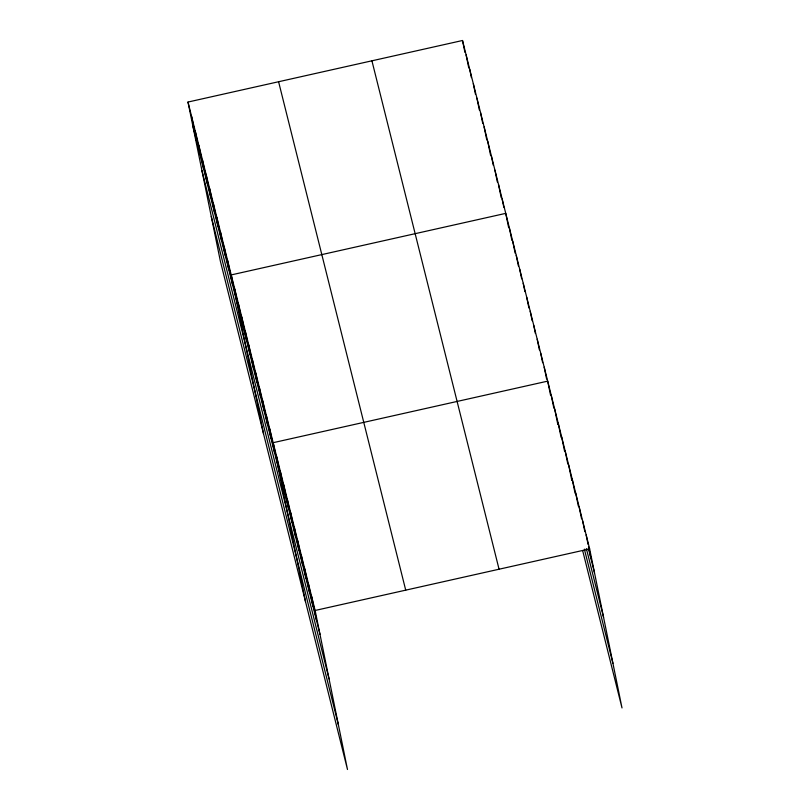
<?xml version="1.0" encoding="UTF-8"?>
<svg xmlns="http://www.w3.org/2000/svg" width="810" height="810" viewBox="0 0 810 810"><rect width="100%" height="100%" fill="white"/><g stroke="black" fill="none" stroke-linecap="round" stroke-linejoin="round"><path stroke-width="1.21" d="M187.991 102.05L315.13 610.467L347.49 769.5L220.35 261.093L187.991 102.05L462.51 40.5L589.65 548.907L622.009 707.95L582.673 550.658M315.13 610.467L589.65 548.907M588.374 548.249L594.489 572.721M586.379 548.603L603.572 617.341M584.374 549.139L612.927 663.319M371.922 60.811L499.061 569.228M278.589 81.739L405.719 590.156M192.841 125.854L319.97 634.271M201.913 170.485L329.052 678.891M211.268 216.462L338.408 724.869M586.156 534.934L588.09 544.452M588.576 546.831L590.996 558.738M582.653 520.952L584.84 531.664M579.16 506.969L581.58 518.866M575.667 492.986L578.33 506.078M572.164 479.004L575.07 493.29M568.671 465.021L571.819 480.492M565.178 451.038L567.84 464.13M561.684 437.066L564.59 451.342M558.181 423.083L561.087 437.359M554.688 409.101L557.837 424.572M551.195 395.118L553.858 408.21M550.597 395.422L547.692 381.135L273.173 442.685L305.532 601.729M544.198 367.153L546.618 379.06M540.705 353.17L542.639 362.698M537.202 339.188L539.389 349.9M533.709 325.215L535.4 333.538M530.216 311.232L532.15 320.75M526.713 297.25L528.9 307.962M523.219 283.267L524.921 291.6M519.726 269.284L521.66 278.812M516.233 255.302L518.41 266.014M512.73 241.319L515.15 253.226M509.237 227.337L511.9 240.438M508.65 227.64L505.744 213.364L231.225 274.914L263.574 433.947M502.139 198.956L503.83 207.289M498.535 184.548L501.198 197.64M494.93 170.14L497.35 182.048M491.336 155.743L493.27 165.26M487.731 141.335L490.637 155.621M484.127 126.927L486.79 140.019M480.522 112.529L482.699 123.241M476.918 98.121L479.348 110.018M473.324 83.713L475.5 94.426M469.719 69.306L471.41 77.639M466.115 54.908L468.777 67.999M462.51 40.5L464.94 52.407M311.637 596.484L316.477 620.288M308.134 582.501L312.984 606.305M304.641 568.519L309.481 592.323M301.148 554.536L305.988 578.34M297.645 540.553L302.494 564.357M294.151 526.571L298.991 550.385M290.658 512.598L295.498 536.402M287.155 498.616L292.005 522.42M283.662 484.633L288.512 508.437M280.169 470.65L285.009 494.454M276.676 456.668L281.516 480.472M269.679 428.703L274.519 452.507M266.186 414.73L271.026 438.534M262.683 400.748L267.533 424.551M259.19 386.765L264.03 410.569M255.697 372.782L260.536 396.586M252.194 358.8L257.043 382.603M248.7 344.817L253.54 368.621M245.207 330.834L250.047 354.638M241.714 316.852L246.554 340.666M238.211 302.879L243.061 326.683M234.718 288.897L239.557 312.7M227.62 260.506L232.46 284.31M224.016 246.098L228.855 269.902M220.411 231.701L225.261 255.504M216.817 217.293L221.656 241.096M213.212 202.885L218.052 226.689M209.608 188.487L214.447 212.291M206.003 174.079L210.853 197.883M202.399 159.671L207.249 183.475M198.804 145.263L203.644 169.067M195.2 130.866L200.04 154.669M191.595 116.458L196.435 140.262"/></g></svg>
